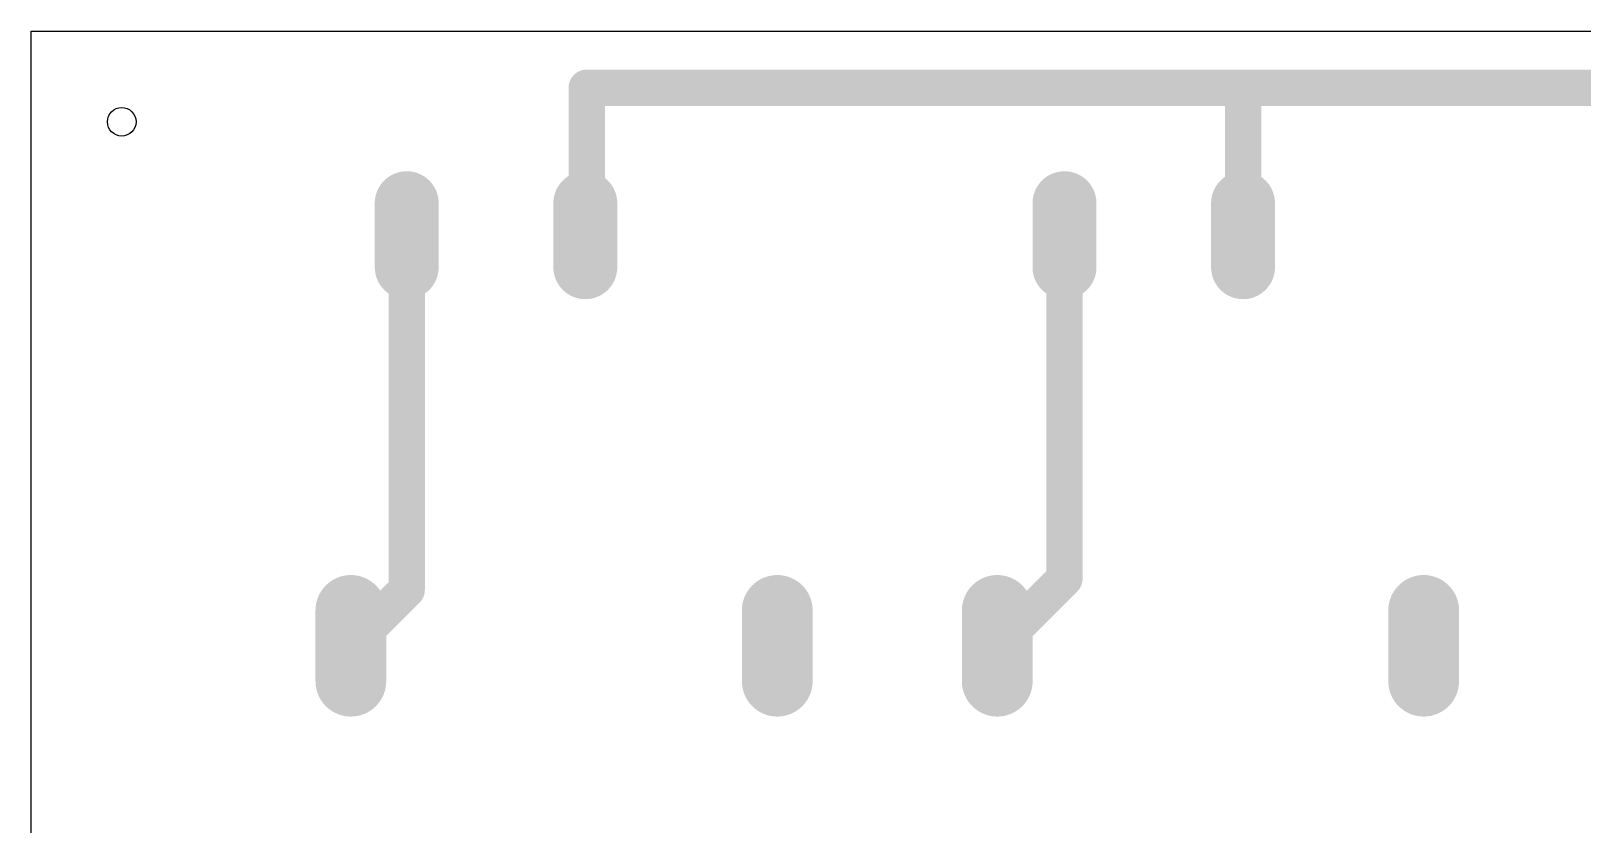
# Model space of a CAD drawing. Header units: millimetres. Extents: x 0 to 653, y 0 to 287.
# Drawn here: x 0 to 43.45, y 167.53 to 189.75 of the extents above; entities that cross this region are included whole.
import ezdxf

# ---------------------------------------------------------------- set-up
doc = ezdxf.new("R2010")
doc.units = ezdxf.units.MM
for name, color, linetype in [('16', 7, 'Continuous'), ('17', 7, 'Continuous'), ('20', 7, 'Continuous')]:
    doc.layers.add(name, color=color, linetype=linetype)

# ---------------------------------------------------------------- blocks, each defined once
blk = doc.blocks.new('LONGP100')
at = {"const_width": 1}
blk.add_lwpolyline([(-0.5, 0), (0.5, 0)], dxfattribs=at)
at = {"const_width": 0.5}
for points in [[(-0.5, 0.25, 1), (-0.5, -0.25)], [(0.5, -0.25, 1), (0.5, 0.25)]]:
    blk.add_lwpolyline(points, format="xyb", dxfattribs=at)

msp = doc.modelspace()

# ---------------------------------------------------------------- linework, layer by layer
at = {"layer": '16', "const_width": 1.016}
for points in [[(15.557, 188.163), (33.972, 188.163)], [(15.557, 184.075), (15.557, 188.163)], [(33.932, 188.123), (33.972, 188.163)], [(33.932, 184.035), (33.932, 188.123)], [(33.972, 188.163), (51.752, 188.163)], [(10.518, 174.106), (10.518, 184.035)], [(15.518, 184.035), (15.557, 184.075)], [(28.933, 174.423), (28.933, 184.035)], [(27.051, 172.542), (28.933, 174.423)], [(8.954, 172.542), (10.518, 174.106)]]:
    msp.add_lwpolyline(points, dxfattribs=at)
at = {"layer": '16', "const_width": 0.508}
for points in [[(15.557, 187.909, -1), (15.557, 188.417)], [(15.303, 188.163, -1), (15.812, 188.163)], [(33.678, 188.123, -1), (34.187, 188.123)], [(33.972, 187.909, -1), (33.972, 188.417)], [(33.793, 188.342, -1), (34.152, 187.983)], [(33.972, 188.417, -1), (33.972, 187.909)], [(34.112, 187.943, -1), (33.753, 188.302)], [(10.264, 184.035, -1), (10.771, 184.035)], [(15.697, 183.856, -1), (15.338, 184.215)], [(15.812, 184.075, -1), (15.303, 184.075)], [(15.378, 184.255, -1), (15.737, 183.896)], [(28.678, 184.035, -1), (29.186, 184.035)], [(34.187, 184.035, -1), (33.678, 184.035)], [(29.186, 174.423, -1), (28.678, 174.423)], [(28.753, 174.603, -1), (29.112, 174.244)], [(10.771, 174.106, -1), (10.264, 174.106)], [(10.338, 174.285, -1), (10.697, 173.926)], [(9.133, 172.362, -1), (8.774, 172.721)], [(27.231, 172.362, -1), (26.871, 172.721)]]:
    msp.add_lwpolyline(points, format="xyb", dxfattribs=at)
at = {"layer": '20'}
for p, q in [((0, 189.75), (187.94, 189.75)), ((0, 96.1), (0, 189.75))]:
    msp.add_line(p, q, dxfattribs=at)
msp.add_circle((2.54, 187.21), 0.4, dxfattribs=at)

# ---------------------------------------------------------------- block references
at = {"layer": '17'}
for p, xscale, yscale, rotation in [((10.518, 184.035), -1.7907, 1.7907, 90), ((10.518, 184.035), -1.7907, 1.7907, 90), ((15.518, 184.035), -1.7907, 1.7907, 90), ((15.518, 184.035), -1.7907, 1.7907, 90), ((28.933, 184.035), -1.7907, 1.7907, 90), ((28.933, 184.035), -1.7907, 1.7907, 90), ((33.932, 184.035), -1.7907, 1.7907, 90), ((33.932, 184.035), -1.7907, 1.7907, 90), ((8.954, 172.542), -1.9812, 1.9812, 270), ((8.954, 172.542), -1.9812, 1.9812, 270), ((20.892, 172.542), -1.9812, 1.9812, 270), ((20.892, 172.542), -1.9812, 1.9812, 270), ((27.051, 172.542), -1.9812, 1.9812, 270), ((27.051, 172.542), -1.9812, 1.9812, 270), ((38.989, 172.542), -1.9812, 1.9812, 270), ((38.989, 172.542), -1.9812, 1.9812, 270)]:
    msp.add_blockref('LONGP100', p, dxfattribs=dict(at, xscale=xscale, yscale=yscale, rotation=rotation))

doc.saveas('drawing.dxf')
